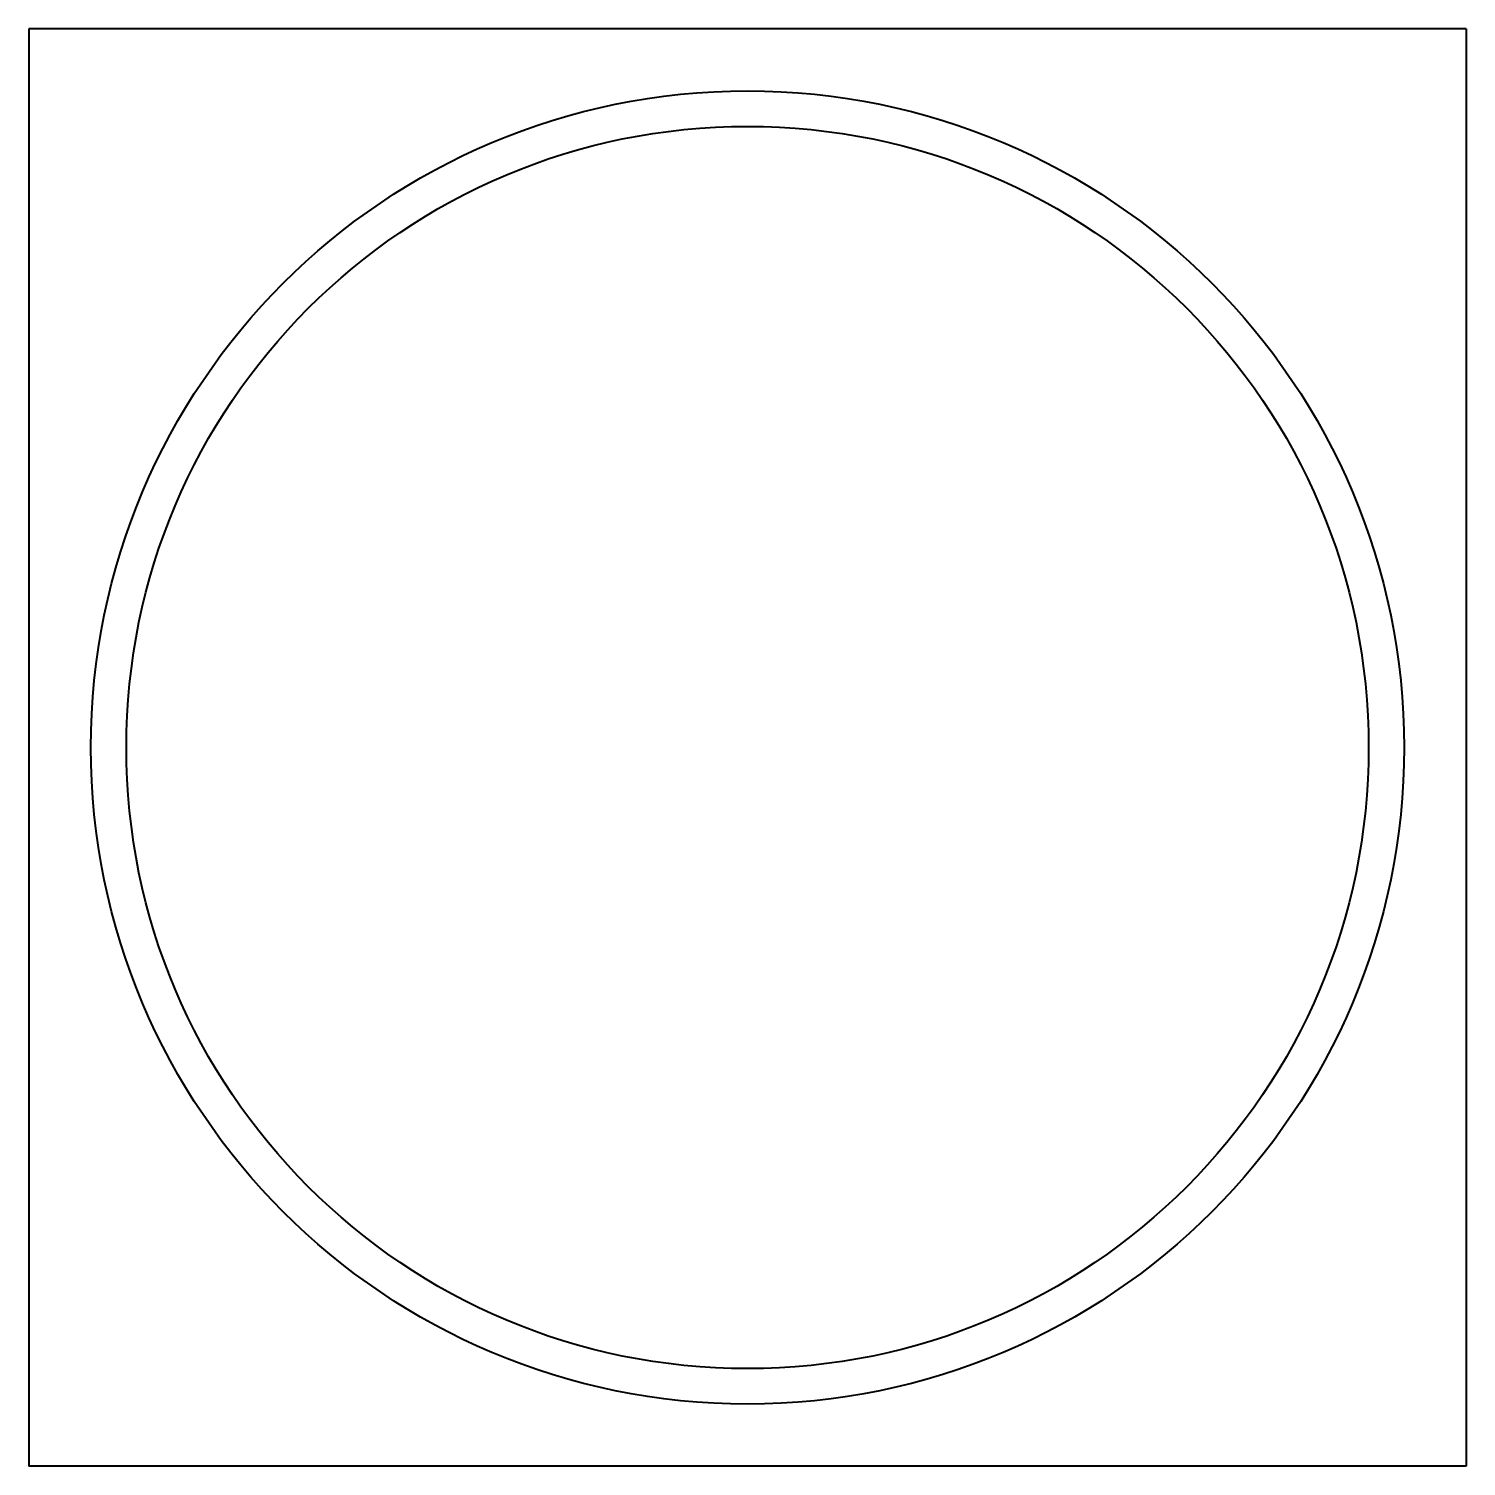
# Model space of a CAD drawing. Header units: millimetres. Extents: x -20.2 to 20.3, y -20.2 to 20.2.
import ezdxf

# ---------------------------------------------------------------- set-up
doc = ezdxf.new("R2010")
doc.units = ezdxf.units.MM
doc.layers.add('ModelSketch_Visible', color=7, linetype='Continuous', lineweight=40)

msp = doc.modelspace()

# ---------------------------------------------------------------- linework, layer by layer
at = {"layer": 'ModelSketch_Visible'}
for p, q in [((-20.25, 20.25), (-20.25, -20.25)), ((20.25, 20.25), (-20.25, 20.25)), ((20.25, 20.25), (20.25, -20.25)), ((20.25, -20.25), (-20.25, -20.25))]:
    msp.add_line(p, q, dxfattribs=at)
for radius in [18.5, 17.5]:
    msp.add_circle((0, 0), radius, dxfattribs=at)

doc.saveas('drawing.dxf')
